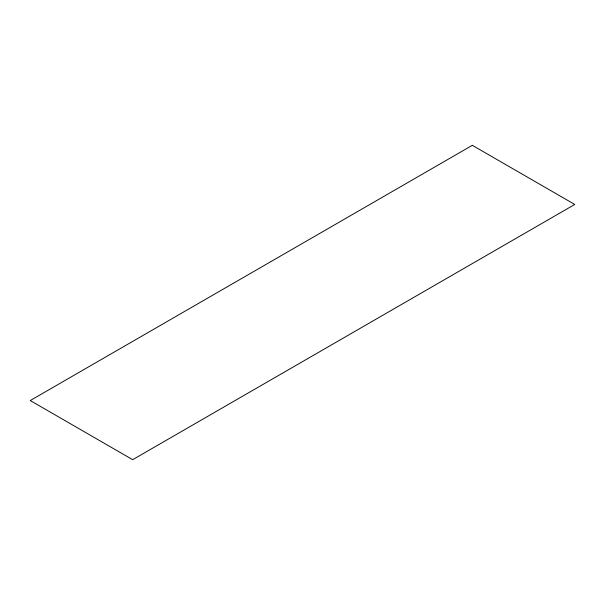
<?xml version="1.0" encoding="UTF-8"?>
<svg xmlns="http://www.w3.org/2000/svg" width="605" height="605" viewBox="0 0 605 605"><rect width="100%" height="100%" fill="white"/><g stroke="black" fill="none" stroke-linecap="round" stroke-linejoin="round"><path stroke-width="0.91" d="M472.316 145.321L30.25 400.548L132.684 459.679L574.75 204.452L472.316 145.321"/></g></svg>
